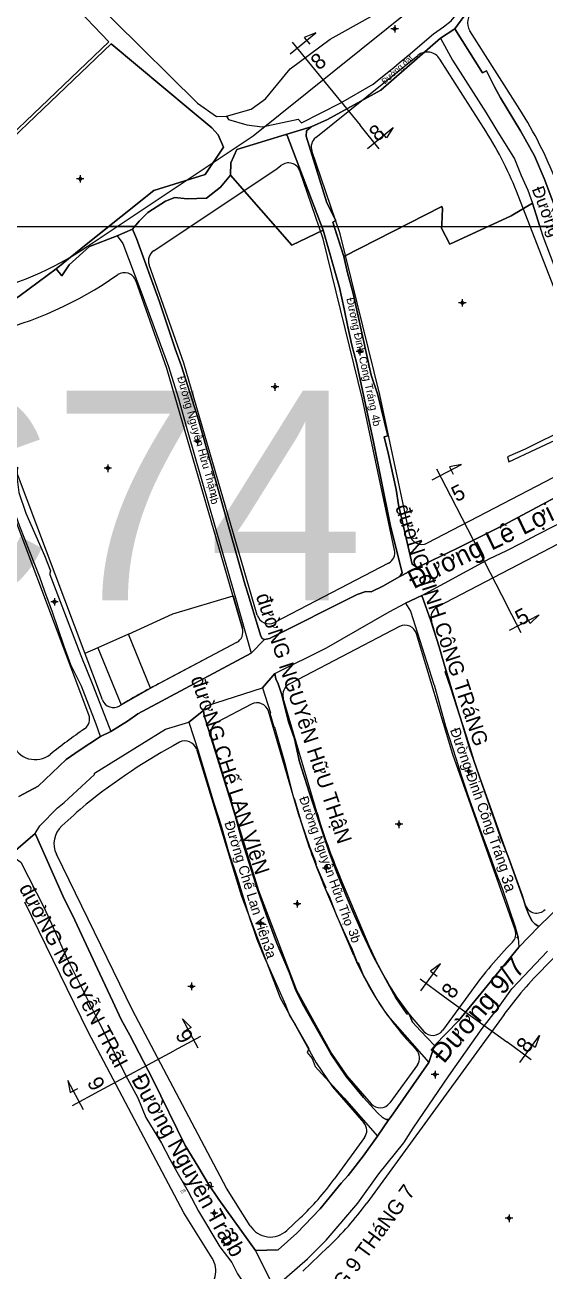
# Model space of a CAD drawing. Extents: x 547408 to 554234, y 1833375 to 1843904.
# Drawn here: x 551775.2 to 551949, y 1839151.2 to 1839567.3 of the extents above; entities that cross this region are included whole.
import ezdxf

# ---------------------------------------------------------------- set-up
doc = ezdxf.new("R2010")
doc.units = 0
for name, color, linetype in [('Level 1', 7, 'Continuous'), ('Level 10', 7, 'Continuous'), ('Level 11', 7, 'Continuous'), ('Level 2', 7, 'Continuous'), ('Level 27', 7, 'Continuous'), ('Level 30', 7, 'Continuous'), ('Level 4', 7, 'Continuous'), ('Level 5', 7, 'Continuous'), ('Level 52', 7, 'Continuous'), ('Level 62', 7, 'Continuous')]:
    doc.layers.add(name, color=color, linetype=linetype)

msp = doc.modelspace()

# ---------------------------------------------------------------- linework, layer by layer
at = {"layer": 'Level 1'}
for p, q in [((551946.87, 1839266.27), (551940.23, 1839259.33)), ((551912.09, 1839226.53), (551910.19, 1839220.83)), ((551896.75, 1839201.82), (551892.97, 1839196.18)), ((551892.97, 1839196.18), (551888.22, 1839189.53)), ((551852.23, 1839158.07), (551858.76, 1839144.88))]:
    msp.add_line(p, q, dxfattribs=at)
for points in [[(551863.78, 1839557.58), (551872.4, 1839564.63)], [(551872.4, 1839564.63), (551868.55, 1839563.05), (551870.34, 1839560.86)], [(551864.53, 1839561.46), (551870.94, 1839553.62)], [(551870.94, 1839553.62), (551887.19, 1839533.75)], [(551893.6, 1839525.91), (551887.19, 1839533.75)], [(551889.64, 1839525.95), (551898.26, 1839533)], [(551898.26, 1839533), (551895.95, 1839529.54), (551894.16, 1839531.73)], [(551911.21, 1839415.37), (551921.11, 1839420.48)], [(551912.75, 1839419.01), (551917.39, 1839410.02)], [(551921.11, 1839420.48), (551917.01, 1839419.73), (551918.31, 1839417.21)], [(551917.39, 1839410.02), (551936.31, 1839373.31)], [(551940.95, 1839364.32), (551936.31, 1839373.31)], [(551937.09, 1839365.17), (551946.99, 1839370.28)], [(551946.99, 1839370.28), (551944.01, 1839367.37), (551942.71, 1839369.89)], [(551996.67, 1839280.95), (551990.8, 1839283.68), (551989.32, 1839284.67), (551977, 1839288.63), (551968.13, 1839284.47), (551954.54, 1839274.66), (551954.82, 1839273.9), (551946.87, 1839266.27)], [(551858.76, 1839144.88), (551859.27, 1839146.2), (551869.58, 1839155.31), (551875.89, 1839161.53), (551886.41, 1839173.89), (551893.4, 1839183.64), (551901.78, 1839193.96), (551904.87, 1839198.9), (551916.83, 1839216.38), (551927.95, 1839232.16), (551933.39, 1839239.22), (551937.92, 1839245.38), (551949.83, 1839258.03)], [(551940.23, 1839259.33), (551920.09, 1839234.75), (551912.09, 1839226.53)], [(551907.46, 1839244.79), (551914, 1839253.8)], [(551914, 1839253.8), (551910.68, 1839251.29), (551912.97, 1839249.63)], [(551907.2, 1839248.73), (551915.39, 1839242.79)], [(551915.39, 1839242.79), (551936.17, 1839227.71)], [(551833.1, 1839225.62), (551827.83, 1839235.43)], [(551827.83, 1839235.43), (551830.78, 1839232.5), (551828.28, 1839231.16)], [(551833.89, 1839229.5), (551824.98, 1839224.7)], [(551944.36, 1839221.76), (551936.17, 1839227.71)], [(551940.53, 1839220.79), (551947.07, 1839229.8)], [(551947.07, 1839229.8), (551945.72, 1839225.87), (551943.42, 1839227.53)], [(551800.07, 1839211.31), (551824.98, 1839224.7)], [(551910.19, 1839220.83), (551897.35, 1839202.45), (551896.75, 1839201.82)], [(551794.82, 1839205.04), (551789.55, 1839214.84)], [(551789.55, 1839214.84), (551790.36, 1839210.76), (551792.86, 1839212.11)], [(551791.16, 1839206.51), (551800.07, 1839211.31)], [(551888.22, 1839189.53), (551883.15, 1839183.13), (551880.82, 1839180.58), (551873.87, 1839171.94), (551866.05, 1839163.81), (551859.82, 1839158.22), (551852.23, 1839158.07)]]:
    msp.add_lwpolyline(points, dxfattribs=at)
at = {"layer": 'Level 10'}
for p, q in [((551914.07, 1839562.84), (551918.79, 1839565.9)), ((551862.33, 1839530.69), (551870.8, 1839533.28)), ((551806.04, 1839496.78), (551811.19, 1839499.06)), ((551900.47, 1839383.09), (551906.23, 1839386.11)), ((551902.31, 1839374.16), (551907.85, 1839376.75)), ((551850.78, 1839357.52), (551855.2, 1839362.02)), ((551854.56, 1839345.89), (551858.74, 1839350.65)), ((551829.97, 1839334.4), (551834.9, 1839338.4)), ((551800.5, 1839329.62), (551803.87, 1839331.33)), ((551769.73, 1839289.58), (551778.58, 1839297.25)), ((551940.23, 1839259.33), (551946.87, 1839266.27)), ((551910.19, 1839220.83), (551912.09, 1839226.53)), ((551892.97, 1839196.18), (551896.75, 1839201.82)), ((551852.23, 1839158.07), (551858.76, 1839144.88))]:
    msp.add_line(p, q, dxfattribs=at)
for points in [[(551831.07, 1839654.38), (551806.6, 1839630.9), (551784.08, 1839605.61), (551776.94, 1839596.39), (551832.86, 1839541.12), (551839.22, 1839536.63), (551842.54, 1839536.8)], [(551776.94, 1839596.39), (551832.86, 1839541.12), (551839.22, 1839536.63), (551842.54, 1839536.8), (551843.27, 1839535.73), (551849.29, 1839533.92), (551854.51, 1839533.27), (551866.55, 1839535.84), (551867.58, 1839534.52), (551880.77, 1839541.19), (551891.53, 1839547.49), (551893.6, 1839549.18), (551898.48, 1839553.01), (551900.22, 1839554.59), (551903.2, 1839556.99), (551911.76, 1839564.29), (551915.01, 1839566.66), (551917.62, 1839568.67)], [(551842.54, 1839536.8), (551843.27, 1839535.73), (551849.29, 1839533.92), (551854.51, 1839533.27), (551866.55, 1839535.84), (551867.58, 1839534.52), (551880.77, 1839541.19), (551891.53, 1839547.49), (551893.6, 1839549.18), (551898.48, 1839553.01), (551900.22, 1839554.59), (551903.2, 1839556.99), (551911.76, 1839564.29), (551915.01, 1839566.66), (551917.62, 1839568.67), (551929.58, 1839583.2), (551939.62, 1839595.23)], [(551918.79, 1839565.9), (551922.76, 1839571.24), (551932.69, 1839583.5), (551942.23, 1839593.46)], [(551803.23, 1839561.63), (551790.91, 1839574.54), (551773.25, 1839592.71), (551761.89, 1839581.77), (551741.16, 1839560.3), (551737.68, 1839555.69), (551722.6, 1839539.33), (551724.31, 1839537.66), (551732.88, 1839523.56), (551734.24, 1839520.37), (551734.61, 1839519.78), (551745.11, 1839506.16), (551803.23, 1839561.63)], [(551842.54, 1839536.8), (551850.8, 1839539.09), (551855.57, 1839542.6), (551863.85, 1839552.56), (551877.17, 1839562.54), (551891.04, 1839570.16), (551901.41, 1839573.75)], [(551922.76, 1839571.24), (551918.79, 1839565.9), (551914.07, 1839562.84), (551894.06, 1839545.48), (551876.32, 1839535.64), (551870.8, 1839533.28), (551862.33, 1839530.69), (551845.99, 1839525.63), (551844.01, 1839521.2), (551843.84, 1839517.05), (551840.56, 1839513.07), (551835.89, 1839509.4), (551829.44, 1839509.21), (551825.28, 1839509.64), (551822.12, 1839508.37), (551816.24, 1839504.6), (551813.39, 1839501.77), (551811.18, 1839499.08), (551811.19, 1839499.06), (551806.04, 1839496.78), (551796.8, 1839493.28), (551789.95, 1839487.18), (551787.54, 1839483.48), (551785.68, 1839485.78), (551796.27, 1839494.4), (551818.28, 1839512), (551835.38, 1839517.34), (551841.6, 1839526.43), (551839.73, 1839530.55), (551837.68, 1839532.9), (551830.4, 1839538.88), (551803.97, 1839560.95), (551745.7, 1839505.34)], [(551918.79, 1839565.9), (551928.04, 1839551.3), (551929.44, 1839551.91), (551932.12, 1839546.54), (551934.11, 1839542.95), (551940.72, 1839531.94), (551945.48, 1839523.57), (551948.69, 1839515.99), (551953.8, 1839502.36), (551955.8, 1839496.75), (551958.18, 1839491.28), (551960.37, 1839484.63), (551962.67, 1839478.67), (551970.23, 1839459.81), (551972.14, 1839456.35), (551974.46, 1839449.15), (551980.76, 1839430.42), (551981.69, 1839428.42), (551982.31, 1839427.47), (551983.15, 1839426.94), (551984.89, 1839426.72)], [(551762.06, 1839470.77), (551757.1, 1839480.54), (551750.14, 1839492.91), (551745.7, 1839505.34), (551803.97, 1839560.95), (551830.4, 1839538.88), (551837.68, 1839532.9), (551839.73, 1839530.55), (551841.6, 1839526.43), (551835.38, 1839517.34), (551818.28, 1839512), (551796.27, 1839494.4), (551785.68, 1839485.78)], [(551870.8, 1839533.28), (551876.32, 1839535.64), (551894.06, 1839545.48), (551914.07, 1839562.84)], [(551914.07, 1839562.84), (551918.03, 1839555.48), (551929.33, 1839537.86), (551932.9, 1839531.98), (551938.76, 1839522.49), (551940.98, 1839516.98), (551943.19, 1839512.03), (551944.82, 1839507.72), (551948.22, 1839496.72), (551951.91, 1839487.09), (551962.31, 1839461.89), (551971.54, 1839438.82)], [(551870.8, 1839533.28), (551869.23, 1839531.87), (551869.15, 1839530.15), (551876.04, 1839507.8), (551879.1, 1839501.91), (551878.13, 1839501.37), (551881.8, 1839489.92), (551883.01, 1839484.53), (551884.84, 1839477.59), (551890.91, 1839450.35), (551893.11, 1839443.72), (551896.41, 1839430.02), (551895.21, 1839429.69), (551896.69, 1839423.83), (551899.23, 1839412.15), (551900, 1839407.05), (551904.62, 1839387.23), (551906.23, 1839386.11)], [(551811.19, 1839499.06), (551811.18, 1839499.08), (551813.39, 1839501.77), (551816.24, 1839504.6), (551822.12, 1839508.37), (551825.28, 1839509.64), (551829.44, 1839509.21), (551835.89, 1839509.4), (551840.56, 1839513.07), (551843.84, 1839517.05), (551844.01, 1839521.2), (551845.99, 1839525.63), (551862.33, 1839530.69)], [(551900.47, 1839383.09), (551901.2, 1839384.34), (551897.28, 1839400.49), (551891.59, 1839428.59), (551886.01, 1839454.54), (551884.44, 1839460.35), (551883.11, 1839466.41), (551881.85, 1839472.46), (551880.31, 1839479.56), (551874.86, 1839498.7), (551862.87, 1839530.28), (551862.33, 1839530.69)], [(551811.19, 1839499.06), (551812.48, 1839495.95), (551820.15, 1839474.85), (551825.39, 1839459.11), (551827.5, 1839453.37), (551833.19, 1839435.42), (551848.93, 1839379.84), (551849.04, 1839379.62), (551853.97, 1839363.18), (551854.51, 1839362.34), (551855.2, 1839362.02)], [(551785.68, 1839485.78), (551787.54, 1839483.48), (551789.95, 1839487.18), (551796.8, 1839493.28), (551806.04, 1839496.78)], [(551806.04, 1839496.78), (551807.94, 1839494.23), (551813.91, 1839478.36), (551823.21, 1839453.24), (551826.45, 1839442.84), (551829.64, 1839431.29), (551845.39, 1839376.79), (551850.78, 1839357.52)], [(551762.06, 1839470.77), (551767.99, 1839472.98), (551773.58, 1839476.89), (551785.68, 1839485.78)], [(551971.54, 1839438.82), (551956.68, 1839432.75), (551942.3, 1839425.57), (551936.44, 1839423.03), (551936.91, 1839421.35), (551945.94, 1839425.63), (551957.39, 1839430.93), (551972.08, 1839436.86)], [(551800.5, 1839329.62), (551799.06, 1839333.81), (551794.07, 1839346.52), (551790.54, 1839353.64), (551788.35, 1839359.74), (551784.42, 1839371.18), (551781.82, 1839378.13), (551780.14, 1839382.82), (551773.52, 1839399.77), (551768.87, 1839412.98), (551766.49, 1839417.96), (551772.72, 1839419.57), (551772.48, 1839416.46), (551773.23, 1839411.1), (551775.51, 1839404.18), (551781.8, 1839390.07), (551783.81, 1839384.93), (551783.55, 1839384.15), (551783.54, 1839383.79), (551793.85, 1839356.76), (551797.9, 1839346.85), (551803.87, 1839331.33)], [(551906.23, 1839386.11), (551919.24, 1839392.34), (551935.13, 1839400.23), (551976.52, 1839422.37)], [(551907.85, 1839376.75), (551930.58, 1839389.06), (551935.95, 1839391.68), (551941.17, 1839394.3), (551946.46, 1839397.15), (551963.7, 1839405.92)], [(551855.2, 1839362.02), (551856.91, 1839362.43), (551886.15, 1839377.06), (551889.15, 1839378.11), (551890.87, 1839378.02), (551894.79, 1839379.83), (551900.47, 1839383.09)], [(551858.74, 1839350.65), (551875.99, 1839359.28), (551896.92, 1839371.25), (551902.31, 1839374.16)], [(551902.31, 1839374.16), (551904.01, 1839371.46), (551911.86, 1839347), (551911.98, 1839346.92), (551915.67, 1839333.08), (551919.14, 1839322.45), (551920.91, 1839316.73), (551923.18, 1839310.11), (551927.14, 1839298.85), (551930.55, 1839289.89), (551932.53, 1839284.2), (551934.71, 1839278.56), (551938.97, 1839266.08), (551939.96, 1839262.42), (551940.23, 1839259.33)], [(551907.85, 1839376.75), (551910.84, 1839368.28), (551913.65, 1839359.6), (551915.92, 1839351.46), (551915.59, 1839351.3), (551917.63, 1839345.44), (551923.38, 1839327.42), (551925.15, 1839321.6), (551934.25, 1839295.69), (551936.73, 1839289.22), (551941.3, 1839276.69), (551942.58, 1839272.68), (551943.67, 1839269.86), (551944.71, 1839268.02), (551945.62, 1839266.96), (551946.87, 1839266.27)], [(551803.87, 1839331.33), (551809.5, 1839334.83), (551812.89, 1839337.26), (551850.78, 1839357.52)], [(551858.74, 1839350.65), (551859.06, 1839348.89), (551859.85, 1839347.25), (551861.04, 1839343.54), (551863.28, 1839334.56), (551865.25, 1839328.92), (551866.91, 1839321.21), (551870.26, 1839310.72), (551876.95, 1839290.68), (551879.48, 1839283.94), (551882.56, 1839276.48), (551885.47, 1839269.63), (551888.02, 1839263.92), (551891.65, 1839256.09), (551899.15, 1839242.43), (551902.82, 1839237.05), (551903.61, 1839236.91), (551904.69, 1839234.24), (551907.34, 1839231.42), (551912.09, 1839226.53)], [(551834.9, 1839338.4), (551835.92, 1839339.94), (551854.56, 1839345.89)], [(551854.56, 1839345.89), (551857.28, 1839337.52), (551857.05, 1839337.51), (551858.34, 1839332.89), (551858.63, 1839332.76), (551861.88, 1839321.07), (551864.79, 1839309.66), (551865.32, 1839308.63), (551867.48, 1839301.02), (551870.4, 1839292.64), (551872.17, 1839288.18), (551872.51, 1839286.94), (551872.38, 1839286.82), (551875.74, 1839279.12), (551875.41, 1839278.99), (551876.87, 1839276.32), (551879.25, 1839269.89), (551883.84, 1839259.89), (551884.3, 1839259.08), (551886.21, 1839254.16), (551886.57, 1839254.15), (551888.27, 1839249.79), (551888.33, 1839249.84), (551892.01, 1839243.32), (551893.72, 1839240.38), (551896.37, 1839236.46), (551910.19, 1839220.83)], [(551834.9, 1839338.4), (551835.07, 1839336.71), (551845.44, 1839303.28), (551847.81, 1839294.73), (551853.04, 1839278.21), (551855.84, 1839270.24), (551859.3, 1839260.91), (551863.55, 1839250.63), (551865.72, 1839244.88), (551867.92, 1839240.37), (551877.39, 1839223.7), (551882.54, 1839216.19), (551888.34, 1839209.13), (551892.97, 1839203.96), (551894.68, 1839202.47), (551895.86, 1839201.75), (551896.75, 1839201.82)], [(551778.58, 1839297.25), (551780.24, 1839299.86), (551786.14, 1839305.89), (551788.37, 1839307.64), (551798.42, 1839317), (551798.41, 1839317.45), (551822.21, 1839332.13), (551829.97, 1839334.4)], [(551829.97, 1839334.4), (551833.04, 1839324.86), (551838.47, 1839307.08), (551840.75, 1839299.83), (551843.25, 1839291.13), (551846.09, 1839282.61), (551850.39, 1839268.77), (551851.61, 1839265.32), (551852.68, 1839261.96), (551855, 1839256.36), (551857.48, 1839250.88), (551862.23, 1839240.08), (551863.64, 1839236.51), (551865.63, 1839233.3), (551870.04, 1839225.44), (551869.53, 1839224.18), (551871.21, 1839222.17), (551872.17, 1839219.53), (551873.15, 1839218.42), (551881.82, 1839208.9), (551892.97, 1839196.18)], [(551773.2, 1839309.65), (551779.6, 1839313.03), (551789.04, 1839321.99), (551793.32, 1839324.98), (551800.5, 1839329.62)], [(551778.58, 1839297.25), (551787.88, 1839276.5), (551791.92, 1839268.38), (551800.26, 1839250.38), (551804.59, 1839241.23), (551807.33, 1839235.21), (551810.31, 1839229.99), (551817.92, 1839215.1), (551828.69, 1839193.15), (551832.99, 1839186.17), (551836.5, 1839180.24), (551840.03, 1839175.12), (551852.23, 1839158.07)], [(551769.73, 1839289.58), (551771.92, 1839289.02), (551773.86, 1839287.68), (551781.67, 1839272.48), (551784.59, 1839265.91), (551789.48, 1839255.26), (551800.08, 1839233.84), (551809.48, 1839215.4), (551812.94, 1839209.05), (551815.56, 1839202.46), (551820.8, 1839193.88), (551823.64, 1839188.59), (551825.96, 1839184.36), (551829.78, 1839177.69), (551833.15, 1839171.2), (551840.3, 1839159.31), (551844.28, 1839154.04), (551846.24, 1839150.26)], [(551946.87, 1839266.27), (551954.82, 1839273.9), (551954.54, 1839274.66), (551968.13, 1839284.47), (551977, 1839288.63), (551989.32, 1839284.67), (551990.8, 1839283.68), (551996.67, 1839280.95)], [(551858.76, 1839144.88), (551859.27, 1839146.2), (551869.58, 1839155.31), (551875.89, 1839161.53), (551886.41, 1839173.89), (551893.4, 1839183.64), (551901.78, 1839193.96), (551904.87, 1839198.9), (551916.83, 1839216.38), (551927.95, 1839232.16), (551933.39, 1839239.22), (551937.92, 1839245.38), (551949.83, 1839258.03)], [(551912.09, 1839226.53), (551920.09, 1839234.75), (551940.23, 1839259.33)], [(551896.75, 1839201.82), (551897.35, 1839202.45), (551910.19, 1839220.83)], [(551852.23, 1839158.07), (551859.82, 1839158.22), (551866.05, 1839163.81), (551873.87, 1839171.94), (551880.82, 1839180.58), (551883.15, 1839183.13), (551888.22, 1839189.53), (551892.97, 1839196.18)]]:
    msp.add_lwpolyline(points, dxfattribs=at)
msp.add_lwpolyline([(551745.11, 1839506.16), (551803.23, 1839561.63), (551790.91, 1839574.54), (551773.25, 1839592.71), (551761.89, 1839581.77), (551741.16, 1839560.3), (551737.68, 1839555.69), (551722.6, 1839539.33), (551724.31, 1839537.66), (551732.88, 1839523.56), (551734.24, 1839520.37), (551734.61, 1839519.78)], close=True, dxfattribs=at)
at = {"layer": 'Level 11'}
for p, q in [((551898.11, 1839565.97), (551897.49, 1839565.97)), ((551898.74, 1839566.59), (551898.11, 1839565.97)), ((551898.11, 1839565.97), (551898.74, 1839565.35)), ((551898.74, 1839567.22), (551898.74, 1839566.59)), ((551899.37, 1839565.97), (551898.74, 1839566.59)), ((551898.74, 1839565.35), (551899.37, 1839565.97)), ((551898.74, 1839565.35), (551898.74, 1839564.72)), ((551899.99, 1839565.97), (551899.37, 1839565.97)), ((551793.06, 1839515.86), (551792.43, 1839515.86)), ((551793.68, 1839516.49), (551793.06, 1839515.86)), ((551793.06, 1839515.86), (551793.68, 1839515.23)), ((551793.68, 1839517.11), (551793.68, 1839516.49)), ((551794.31, 1839515.86), (551793.68, 1839516.49)), ((551793.68, 1839515.23), (551794.31, 1839515.86)), ((551793.68, 1839515.23), (551793.68, 1839514.61)), ((551794.93, 1839515.86), (551794.31, 1839515.86)), ((551920.7, 1839474.48), (551920.08, 1839474.48)), ((551921.33, 1839475.11), (551920.7, 1839474.48)), ((551920.7, 1839474.48), (551921.33, 1839473.85)), ((551921.33, 1839475.73), (551921.33, 1839475.11)), ((551921.95, 1839474.48), (551921.33, 1839475.11)), ((551921.33, 1839473.85), (551921.95, 1839474.48)), ((551921.33, 1839473.85), (551921.33, 1839473.23)), ((551922.58, 1839474.48), (551921.95, 1839474.48)), ((551886.47, 1839458.18), (551885.84, 1839458.18)), ((551887.09, 1839458.81), (551886.47, 1839458.18)), ((551886.47, 1839458.18), (551887.09, 1839457.55)), ((551887.09, 1839459.43), (551887.09, 1839458.81)), ((551887.71, 1839458.18), (551887.09, 1839458.81)), ((551887.09, 1839457.55), (551887.71, 1839458.18)), ((551887.09, 1839457.55), (551887.09, 1839456.93)), ((551888.34, 1839458.18), (551887.71, 1839458.18)), ((551858.13, 1839446.36), (551857.5, 1839446.36)), ((551858.75, 1839446.99), (551858.13, 1839446.36)), ((551858.13, 1839446.36), (551858.75, 1839445.73)), ((551858.75, 1839447.61), (551858.75, 1839446.99)), ((551859.37, 1839446.36), (551858.75, 1839446.99)), ((551858.75, 1839445.73), (551859.37, 1839446.36)), ((551858.75, 1839445.73), (551858.75, 1839445.11)), ((551860, 1839446.36), (551859.37, 1839446.36)), ((551832.23, 1839428.29), (551831.61, 1839428.29)), ((551832.86, 1839428.91), (551832.23, 1839428.29)), ((551832.23, 1839428.29), (551832.86, 1839427.67)), ((551832.86, 1839429.54), (551832.86, 1839428.91)), ((551833.49, 1839428.29), (551832.86, 1839428.91)), ((551832.86, 1839427.67), (551833.49, 1839428.29)), ((551832.86, 1839427.67), (551832.86, 1839427.04)), ((551834.11, 1839428.29), (551833.49, 1839428.29)), ((551802.29, 1839419.22), (551801.66, 1839419.22)), ((551802.91, 1839419.85), (551802.29, 1839419.22)), ((551802.29, 1839419.22), (551802.91, 1839418.59)), ((551802.91, 1839420.47), (551802.91, 1839419.85)), ((551803.53, 1839419.22), (551802.91, 1839419.85)), ((551802.91, 1839418.59), (551803.53, 1839419.22)), ((551802.91, 1839418.59), (551802.91, 1839417.97)), ((551804.16, 1839419.22), (551803.53, 1839419.22)), ((551784.47, 1839374.6), (551783.84, 1839374.6)), ((551785.09, 1839375.23), (551784.47, 1839374.6)), ((551784.47, 1839374.6), (551785.09, 1839373.97)), ((551785.09, 1839375.85), (551785.09, 1839375.23)), ((551785.71, 1839374.6), (551785.09, 1839375.23)), ((551785.09, 1839373.97), (551785.71, 1839374.6)), ((551785.09, 1839373.97), (551785.09, 1839373.35)), ((551786.34, 1839374.6), (551785.71, 1839374.6)), ((551923.45, 1839319.29), (551923.45, 1839318.67)), ((551922.82, 1839318.04), (551922.2, 1839318.04)), ((551923.45, 1839318.67), (551922.82, 1839318.04)), ((551922.82, 1839318.04), (551923.45, 1839317.41)), ((551924.07, 1839318.04), (551923.45, 1839318.67)), ((551923.45, 1839317.41), (551924.07, 1839318.04)), ((551923.45, 1839317.41), (551923.45, 1839316.79)), ((551924.7, 1839318.04), (551924.07, 1839318.04)), ((551899.55, 1839300.34), (551898.92, 1839300.34)), ((551900.17, 1839300.97), (551899.55, 1839300.34)), ((551899.55, 1839300.34), (551900.17, 1839299.71)), ((551900.17, 1839301.59), (551900.17, 1839300.97)), ((551900.8, 1839300.34), (551900.17, 1839300.97)), ((551900.17, 1839299.71), (551900.8, 1839300.34)), ((551900.17, 1839299.71), (551900.17, 1839299.09)), ((551901.42, 1839300.34), (551900.8, 1839300.34)), ((551875.2, 1839285.74), (551874.58, 1839285.74)), ((551875.83, 1839286.37), (551875.2, 1839285.74)), ((551875.2, 1839285.74), (551875.83, 1839285.11)), ((551875.83, 1839286.99), (551875.83, 1839286.37)), ((551876.45, 1839285.74), (551875.83, 1839286.37)), ((551875.83, 1839285.11), (551876.45, 1839285.74)), ((551877.08, 1839285.74), (551876.45, 1839285.74)), ((551875.83, 1839285.11), (551875.83, 1839284.49)), ((551865.56, 1839273.82), (551864.94, 1839273.82)), ((551866.19, 1839274.45), (551865.56, 1839273.82)), ((551865.56, 1839273.82), (551866.19, 1839273.19)), ((551866.19, 1839275.07), (551866.19, 1839274.45)), ((551866.81, 1839273.82), (551866.19, 1839274.45)), ((551866.19, 1839273.19), (551866.81, 1839273.82)), ((551866.19, 1839273.19), (551866.19, 1839272.57)), ((551867.44, 1839273.82), (551866.81, 1839273.82)), ((551853.3, 1839267.29), (551852.67, 1839267.29)), ((551853.92, 1839267.91), (551853.3, 1839267.29)), ((551853.3, 1839267.29), (551853.92, 1839266.67)), ((551853.92, 1839268.54), (551853.92, 1839267.91)), ((551854.55, 1839267.29), (551853.92, 1839267.91)), ((551853.92, 1839266.67), (551854.55, 1839267.29)), ((551853.92, 1839266.67), (551853.92, 1839266.04)), ((551855.17, 1839267.29), (551854.55, 1839267.29)), ((551830.25, 1839246.24), (551829.62, 1839246.24)), ((551830.87, 1839246.87), (551830.25, 1839246.24)), ((551830.25, 1839246.24), (551830.87, 1839245.61)), ((551830.87, 1839247.49), (551830.87, 1839246.87)), ((551831.49, 1839246.24), (551830.87, 1839246.87)), ((551830.87, 1839245.61), (551831.49, 1839246.24)), ((551830.87, 1839245.61), (551830.87, 1839244.99)), ((551832.12, 1839246.24), (551831.49, 1839246.24)), ((551911.59, 1839216.76), (551910.97, 1839216.76)), ((551912.22, 1839217.39), (551911.59, 1839216.76)), ((551911.59, 1839216.76), (551912.22, 1839216.13)), ((551912.22, 1839218.01), (551912.22, 1839217.39)), ((551912.85, 1839216.76), (551912.22, 1839217.39)), ((551912.22, 1839216.13), (551912.85, 1839216.76)), ((551912.22, 1839216.13), (551912.22, 1839215.51)), ((551913.47, 1839216.76), (551912.85, 1839216.76)), ((551837.81, 1839170.52), (551837.19, 1839170.52)), ((551838.44, 1839171.15), (551837.81, 1839170.52)), ((551837.81, 1839170.52), (551838.44, 1839169.89)), ((551838.44, 1839171.77), (551838.44, 1839171.15)), ((551839.06, 1839170.52), (551838.44, 1839171.15)), ((551838.44, 1839169.89), (551839.06, 1839170.52)), ((551838.44, 1839169.89), (551838.44, 1839169.27)), ((551839.69, 1839170.52), (551839.06, 1839170.52)), ((551936.95, 1839169.43), (551936.32, 1839168.8)), ((551936.95, 1839170.05), (551936.95, 1839169.43)), ((551937.57, 1839168.8), (551936.95, 1839169.43)), ((551936.32, 1839168.8), (551935.7, 1839168.8)), ((551936.32, 1839168.8), (551936.95, 1839168.17)), ((551936.95, 1839168.17), (551937.57, 1839168.8)), ((551936.95, 1839168.17), (551936.95, 1839167.55)), ((551938.2, 1839168.8), (551937.57, 1839168.8))]:
    msp.add_line(p, q, dxfattribs=at)
for centre in [(551898.74, 1839565.97), (551793.68, 1839515.86), (551921.33, 1839474.48), (551887.09, 1839458.18), (551858.75, 1839446.36), (551832.86, 1839428.29), (551802.91, 1839419.22), (551785.09, 1839374.6), (551923.45, 1839318.04), (551900.17, 1839300.34), (551875.83, 1839285.74), (551866.19, 1839273.82), (551853.92, 1839267.29), (551830.87, 1839246.24), (551912.22, 1839216.76), (551838.44, 1839170.52), (551936.95, 1839168.8)]:
    msp.add_circle(centre, 0.15, dxfattribs=at)
at = {"layer": 'Level 2'}
for p, q in [((551874.86, 1839498.7), (551880.31, 1839479.56)), ((551881.8, 1839489.92), (551878.13, 1839501.37)), ((551883.01, 1839484.53), (551881.8, 1839489.92)), ((551884.84, 1839477.59), (551883.01, 1839484.53)), ((551890.91, 1839450.35), (551884.84, 1839477.59)), ((551886.01, 1839454.54), (551891.59, 1839428.59)), ((551826.45, 1839442.84), (551829.64, 1839431.29)), ((551848.93, 1839379.84), (551833.19, 1839435.42)), ((551829.64, 1839431.29), (551845.39, 1839376.79)), ((551891.59, 1839428.59), (551897.28, 1839400.49)), ((551896.69, 1839423.83), (551895.21, 1839429.69)), ((551904.62, 1839387.23), (551900, 1839407.05)), ((551897.28, 1839400.49), (551901.2, 1839384.34)), ((551900.47, 1839383.09), (551906.23, 1839386.11)), ((551906.23, 1839386.11), (551900.47, 1839383.09)), ((551906.23, 1839386.11), (551904.62, 1839387.23)), ((551900.47, 1839383.09), (551894.79, 1839379.83)), ((551901.2, 1839384.34), (551900.47, 1839383.09)), ((551849.04, 1839379.62), (551848.93, 1839379.84)), ((551886.15, 1839377.06), (551856.91, 1839362.43)), ((551889.15, 1839378.11), (551886.15, 1839377.06)), ((551845.39, 1839376.79), (551850.78, 1839357.52)), ((551907.85, 1839376.75), (551902.31, 1839374.16)), ((551902.31, 1839374.16), (551904.01, 1839371.46)), ((551910.84, 1839368.28), (551907.85, 1839376.75)), ((551913.65, 1839359.6), (551910.84, 1839368.28)), ((551850.78, 1839357.52), (551855.2, 1839362.02)), ((551855.2, 1839362.02), (551850.78, 1839357.52)), ((551856.91, 1839362.43), (551855.2, 1839362.02)), ((551859.85, 1839347.25), (551859.06, 1839348.89)), ((551861.04, 1839343.54), (551859.85, 1839347.25)), ((551911.98, 1839346.92), (551915.67, 1839333.08)), ((551834.9, 1839338.4), (551829.97, 1839334.4)), ((551803.87, 1839331.33), (551800.5, 1839329.62)), ((551861.88, 1839321.07), (551864.79, 1839309.66)), ((551934.25, 1839295.69), (551925.15, 1839321.6)), ((551788.37, 1839307.64), (551798.42, 1839317)), ((551779.6, 1839313.03), (551773.2, 1839309.65)), ((551786.14, 1839305.89), (551788.37, 1839307.64)), ((551780.24, 1839299.86), (551786.14, 1839305.89)), ((551778.58, 1839297.25), (551769.73, 1839289.58)), ((551843.25, 1839291.13), (551846.09, 1839282.61)), ((551930.55, 1839289.89), (551932.53, 1839284.2)), ((551773.86, 1839287.68), (551781.67, 1839272.48)), ((551875.74, 1839279.12), (551875.41, 1839278.99)), ((551875.41, 1839278.99), (551876.87, 1839276.32)), ((551885.47, 1839269.63), (551882.56, 1839276.48)), ((551942.58, 1839272.68), (551941.3, 1839276.69)), ((551781.67, 1839272.48), (551784.59, 1839265.91)), ((551888.02, 1839263.92), (551885.47, 1839269.63)), ((551784.59, 1839265.91), (551789.48, 1839255.26)), ((551938.97, 1839266.08), (551939.96, 1839262.42)), ((551940.23, 1839259.33), (551946.87, 1839266.27)), ((551945.62, 1839266.96), (551944.71, 1839268.02)), ((551946.87, 1839266.27), (551945.62, 1839266.96)), ((551939.96, 1839262.42), (551940.23, 1839259.33)), ((551789.48, 1839255.26), (551800.08, 1839233.84)), ((551867.92, 1839240.37), (551865.72, 1839244.88)), ((551862.23, 1839240.08), (551863.64, 1839236.51)), ((551912.09, 1839226.53), (551907.34, 1839231.42)), ((551872.17, 1839219.53), (551873.15, 1839218.42)), ((551828.69, 1839193.15), (551817.92, 1839215.1)), ((551892.97, 1839203.96), (551888.34, 1839209.13)), ((551815.56, 1839202.46), (551820.8, 1839193.88)), ((551894.68, 1839202.47), (551892.97, 1839203.96)), ((551832.99, 1839186.17), (551828.69, 1839193.15)), ((551836.5, 1839180.24), (551832.99, 1839186.17)), ((551833.15, 1839171.2), (551840.3, 1839159.31))]:
    msp.add_line(p, q, dxfattribs=at)
for points in [[(551869.23, 1839531.87), (551870.8, 1839533.28), (551862.33, 1839530.69)], [(551878.13, 1839501.37), (551879.1, 1839501.91), (551876.04, 1839507.8), (551869.15, 1839530.15), (551869.23, 1839531.87)], [(551862.33, 1839530.69), (551862.87, 1839530.28), (551874.86, 1839498.7)], [(551812.48, 1839495.95), (551811.19, 1839499.06), (551806.04, 1839496.78)], [(551806.04, 1839496.78), (551807.94, 1839494.23), (551813.91, 1839478.36), (551823.21, 1839453.24), (551826.45, 1839442.84)], [(551825.39, 1839459.11), (551820.15, 1839474.85), (551812.48, 1839495.95)], [(551880.31, 1839479.56), (551881.85, 1839472.46), (551883.11, 1839466.41), (551884.44, 1839460.35), (551886.01, 1839454.54)], [(551833.19, 1839435.42), (551827.5, 1839453.37), (551825.39, 1839459.11)], [(551895.21, 1839429.69), (551896.41, 1839430.02), (551893.11, 1839443.72), (551890.91, 1839450.35)], [(551900, 1839407.05), (551899.23, 1839412.15), (551896.69, 1839423.83)], [(551976.52, 1839422.37), (551935.13, 1839400.23), (551919.24, 1839392.34), (551906.23, 1839386.11)], [(551935.95, 1839391.68), (551941.17, 1839394.3), (551946.46, 1839397.15), (551963.7, 1839405.92), (551970.63, 1839410.53), (551978.3, 1839414.56)], [(551907.85, 1839376.75), (551930.58, 1839389.06), (551935.95, 1839391.68)], [(551855.2, 1839362.02), (551854.51, 1839362.34), (551853.97, 1839363.18), (551849.04, 1839379.62)], [(551894.79, 1839379.83), (551890.87, 1839378.02), (551889.15, 1839378.11)], [(551854.56, 1839345.89), (551858.74, 1839350.65), (551875.99, 1839359.28), (551896.92, 1839371.25), (551902.31, 1839374.16), (551907.85, 1839376.75)], [(551904.01, 1839371.46), (551911.86, 1839347), (551911.98, 1839346.92)], [(551850.78, 1839357.52), (551812.89, 1839337.26), (551809.5, 1839334.83), (551803.87, 1839331.33)], [(551925.15, 1839321.6), (551923.38, 1839327.42), (551917.63, 1839345.44), (551915.59, 1839351.3), (551915.92, 1839351.46), (551913.65, 1839359.6)], [(551859.06, 1839348.89), (551858.74, 1839350.65), (551854.56, 1839345.89), (551857.28, 1839337.52), (551857.05, 1839337.51), (551858.34, 1839332.89), (551858.63, 1839332.76), (551861.88, 1839321.07)], [(551834.9, 1839338.4), (551835.92, 1839339.94), (551854.56, 1839345.89)], [(551866.91, 1839321.21), (551865.25, 1839328.92), (551863.28, 1839334.56), (551861.04, 1839343.54)], [(551798.42, 1839317), (551798.41, 1839317.45), (551822.21, 1839332.13), (551829.97, 1839334.4), (551834.9, 1839338.4)], [(551853.04, 1839278.21), (551847.81, 1839294.73), (551845.44, 1839303.28), (551835.07, 1839336.71), (551834.9, 1839338.4)], [(551829.97, 1839334.4), (551833.04, 1839324.86), (551838.47, 1839307.08), (551840.75, 1839299.83), (551843.25, 1839291.13)], [(551915.67, 1839333.08), (551919.14, 1839322.45), (551920.91, 1839316.73)], [(551800.5, 1839329.62), (551793.32, 1839324.98), (551789.04, 1839321.99), (551779.6, 1839313.03)], [(551876.95, 1839290.68), (551870.26, 1839310.72), (551866.91, 1839321.21)], [(551920.91, 1839316.73), (551923.18, 1839310.11), (551927.14, 1839298.85), (551930.55, 1839289.89)], [(551864.79, 1839309.66), (551865.32, 1839308.63), (551867.48, 1839301.02)], [(551743.81, 1839266.81), (551765.44, 1839288.06), (551767.6, 1839289.16), (551769.73, 1839289.58), (551778.58, 1839297.25), (551780.24, 1839299.86)], [(551867.48, 1839301.02), (551870.4, 1839292.64), (551872.17, 1839288.18), (551872.51, 1839286.94)], [(551791.92, 1839268.38), (551787.88, 1839276.5), (551778.58, 1839297.25)], [(551941.3, 1839276.69), (551936.73, 1839289.22), (551934.25, 1839295.69)], [(551882.56, 1839276.48), (551879.48, 1839283.94), (551876.95, 1839290.68)], [(551872.51, 1839286.94), (551872.38, 1839286.82), (551875.74, 1839279.12)], [(551846.09, 1839282.61), (551850.39, 1839268.77), (551851.61, 1839265.32), (551852.68, 1839261.96), (551855, 1839256.36), (551857.48, 1839250.88), (551862.23, 1839240.08)], [(551932.53, 1839284.2), (551934.71, 1839278.56), (551938.97, 1839266.08)], [(551865.72, 1839244.88), (551863.55, 1839250.63), (551859.3, 1839260.91), (551855.84, 1839270.24), (551853.04, 1839278.21)], [(551876.87, 1839276.32), (551879.25, 1839269.89), (551883.84, 1839259.89), (551884.3, 1839259.08), (551886.21, 1839254.16), (551886.57, 1839254.15)], [(551944.71, 1839268.02), (551943.67, 1839269.86), (551942.58, 1839272.68)], [(551817.92, 1839215.1), (551810.31, 1839229.99), (551807.33, 1839235.21), (551804.59, 1839241.23), (551800.26, 1839250.38), (551791.92, 1839268.38)], [(551899.15, 1839242.43), (551891.65, 1839256.09), (551888.02, 1839263.92)], [(551886.57, 1839254.15), (551888.27, 1839249.79), (551888.33, 1839249.84)], [(551888.33, 1839249.84), (551892.01, 1839243.32), (551893.72, 1839240.38)], [(551888.34, 1839209.13), (551882.54, 1839216.19), (551877.39, 1839223.7), (551867.92, 1839240.37)], [(551893.72, 1839240.38), (551896.37, 1839236.46), (551910.19, 1839220.83), (551912.09, 1839226.53)], [(551903.61, 1839236.91), (551902.82, 1839237.05), (551899.15, 1839242.43)], [(551863.64, 1839236.51), (551865.63, 1839233.3), (551870.04, 1839225.44)], [(551907.34, 1839231.42), (551904.69, 1839234.24), (551903.61, 1839236.91)], [(551800.08, 1839233.84), (551809.48, 1839215.4), (551812.94, 1839209.05), (551815.56, 1839202.46)], [(551870.04, 1839225.44), (551869.53, 1839224.18), (551871.21, 1839222.17), (551872.17, 1839219.53)], [(551873.15, 1839218.42), (551881.82, 1839208.9), (551892.97, 1839196.18), (551896.75, 1839201.82)], [(551896.75, 1839201.82), (551895.86, 1839201.75), (551894.68, 1839202.47)], [(551820.8, 1839193.88), (551823.64, 1839188.59), (551825.96, 1839184.36)], [(551825.96, 1839184.36), (551829.78, 1839177.69), (551833.15, 1839171.2)], [(551860.09, 1839142.29), (551858.76, 1839144.88), (551852.23, 1839158.07), (551840.03, 1839175.12), (551836.5, 1839180.24)], [(551840.3, 1839159.31), (551844.28, 1839154.04), (551846.24, 1839150.26), (551853.45, 1839139.49), (551864.55, 1839123.56), (551877.21, 1839105.07), (551882.26, 1839097.03), (551888.35, 1839088.42), (551891.31, 1839082.72), (551893.73, 1839083.35), (551918.36, 1839043.79)]]:
    msp.add_lwpolyline(points, dxfattribs=at)
at = {"layer": 'Level 27'}
for p, q in [((551918.79, 1839565.9), (551914.07, 1839562.84)), ((551928.04, 1839551.3), (551918.79, 1839565.9)), ((551929.33, 1839537.86), (551932.9, 1839531.98)), ((551944.82, 1839507.72), (551948.22, 1839496.72))]:
    msp.add_line(p, q, dxfattribs=at)
for points in [[(551914.07, 1839562.84), (551918.03, 1839555.48), (551929.33, 1839537.86)], [(551934.11, 1839542.95), (551932.12, 1839546.54), (551929.44, 1839551.91), (551928.04, 1839551.3)], [(551948.69, 1839515.99), (551945.48, 1839523.57), (551940.72, 1839531.94), (551934.11, 1839542.95)], [(551932.9, 1839531.98), (551938.76, 1839522.49), (551940.98, 1839516.98), (551943.19, 1839512.03), (551944.82, 1839507.72)], [(551962.67, 1839478.67), (551960.37, 1839484.63), (551958.18, 1839491.28), (551955.8, 1839496.75), (551953.8, 1839502.36), (551948.69, 1839515.99)], [(551948.22, 1839496.72), (551951.91, 1839487.09), (551962.31, 1839461.89)]]:
    msp.add_lwpolyline(points, dxfattribs=at)
at = {"layer": 'Level 30'}
for points in [[(551851.48, 1839530.17), (551932.65, 1839595.43)], [(551940.58, 1839538.98), (551923.84, 1839565.32)], [(551872.35, 1839529.63), (551906.5, 1839557.08)], [(551929.18, 1839531.74), (551913.85, 1839555.87)], [(551795.98, 1839493.25), (551851.48, 1839530.17)], [(551880.57, 1839497.47), (551871.07, 1839525.21)], [(551818.28, 1839491.87), (551859.46, 1839519.27)], [(551859.46, 1839519.27), (551860.74, 1839520.3)], [(551874.81, 1839495.78), (551867.03, 1839518.48)], [(551970.82, 1839431.09), (551940.02, 1839510.32)], [(551887.95, 1839442.34), (551874.81, 1839495.78)], [(551893.8, 1839443.69), (551880.57, 1839497.47)], [(551828.34, 1839454.37), (551816.72, 1839487.2)], [(551803.46, 1839482.01), (551806.26, 1839483.87)], [(551822.63, 1839452.53), (551812.25, 1839481.87)], [(551796.57, 1839336.93), (551750.53, 1839458.9)], [(551801.09, 1839341.94), (551757.16, 1839458.33)], [(551847.9, 1839365.71), (551822.63, 1839452.53)], [(551852.85, 1839370.16), (551828.34, 1839454.37)], [(551903.79, 1839396.94), (551893.8, 1839443.69)], [(551898.73, 1839391.92), (551887.95, 1839442.34)], [(551968.47, 1839424.84), (551909.55, 1839394.23)], [(551958.6, 1839396.61), (551913.01, 1839372.92)], [(551896.67, 1839387.53), (551858.54, 1839367.73)], [(551817.15, 1839345.81), (551809.8, 1839363.79), (551824.65, 1839370.64), (551844.73, 1839376.59), (551847.9, 1839365.71)], [(551900.37, 1839366.36), (551866.28, 1839348.64)], [(551923.88, 1839325.48), (551911.02, 1839368.22)], [(551807.34, 1839340.19), (551817.15, 1839345.81), (551809.8, 1839363.79), (551799.62, 1839359.3), (551807.34, 1839340.19)], [(551845.93, 1839361.06), (551817.15, 1839345.81)], [(551845.93, 1839361.06), (551821.71, 1839348.22)], [(551918.18, 1839323.62), (551906.04, 1839363.96)], [(551799.62, 1839359.3), (551795.26, 1839357.38)], [(551866.28, 1839348.64), (551863.49, 1839347.17)], [(551850.87, 1839340.47), (551839.43, 1839334.41)], [(551872.72, 1839304.41), (551861.53, 1839342.51)], [(551866.97, 1839302.72), (551856.58, 1839338.07)], [(551837.48, 1839329.7), (551853.27, 1839278.29)], [(551832.52, 1839325.38), (551847.59, 1839276.34)], [(551938.96, 1839265.1), (551918.18, 1839323.62)], [(551942.39, 1839273.37), (551923.88, 1839325.48)], [(551811.13, 1839238.29), (551785.73, 1839290.37)], [(551890.6, 1839258.94), (551880.4, 1839282.96)], [(551853.27, 1839278.29), (551865.94, 1839244.98)], [(551885.08, 1839256.59), (551874.88, 1839280.62)], [(551796.42, 1839230.81), (551775.21, 1839274.31)], [(551847.59, 1839276.34), (551860.48, 1839242.45)], [(551969.45, 1839273.21), (551948.91, 1839252.74)], [(551939.81, 1839262.73), (551939.38, 1839262.3)], [(551865.94, 1839244.98), (551877.6, 1839223.83)], [(551924.35, 1839244.75), (551914.7, 1839231.5)], [(551860.48, 1839242.45), (551872.48, 1839220.67)], [(551842.57, 1839178.84), (551811.13, 1839238.29)], [(551935.26, 1839236.8), (551889.44, 1839173.89)], [(551828.27, 1839170.59), (551796.42, 1839230.81)], [(551877.6, 1839223.83), (551882.72, 1839216.35)], [(551872.48, 1839220.67), (551877.97, 1839212.67)], [(551906.32, 1839219.99), (551897.1, 1839207.34)], [(551882.72, 1839216.35), (551890.86, 1839207.06)], [(551877.97, 1839212.67), (551888.43, 1839200.72)], [(551888.65, 1839195.73), (551878.53, 1839181.84)], [(551850.45, 1839166.29), (551842.57, 1839178.84)], [(551837.77, 1839155.45), (551828.27, 1839170.59)], [(551867.16, 1839168.92), (551862.72, 1839164.73)], [(551876.43, 1839159.11), (551868.02, 1839151.17)]]:
    msp.add_lwpolyline(points, dxfattribs=at)
for centre, radius, start, end in [((551928.06, 1839568), 5, 128.7947, 212.4235), ((551909.63, 1839553.19), 5, 32.4235, 128.7947), ((551825.14, 1839465.65), 136.75, 21.2464, 32.4235), ((551825.14, 1839465.65), 123.25, 21.2464, 32.4235), ((551874.85, 1839526.51), 4, 128.7947, 198.9058), ((551863.25, 1839517.18), 4, 18.9058, 128.7947), ((551733.25, 1839587.53), 113.25, 262.2158, 303.6395), ((551820.49, 1839488.54), 4, 123.6395, 199.4802), ((551733.25, 1839587.53), 126.75, 282.2102, 303.6395), ((551808.47, 1839480.54), 4, 19.4802, 123.6395), ((551907.71, 1839397.78), 4, 192.0734, 297.4527), ((551894.82, 1839391.08), 4, 297.4527, 12.0734), ((551914.85, 1839369.37), 4, 117.4527, 196.7406), ((551856.69, 1839371.28), 4, 196.231, 297.4527), ((551844.06, 1839364.59), 4, 297.9386, 16.231), ((551844.06, 1839364.59), 4, 297.9386, 16.231), ((551902.21, 1839362.81), 4, 16.7406, 117.4527), ((551926.02, 1839144.47), 228.89, 117.1104, 121.3562), ((551865.37, 1839343.63), 4, 117.9386, 196.3762), ((551804.83, 1839343.35), 4, 200.6804, 301.3562), ((551852.74, 1839336.94), 4, 16.3762, 117.9386), ((551792.83, 1839335.52), 4, 304.8838, 20.6804), ((551926.02, 1839144.47), 228.89, 124.8838, 128.4711), ((551841.3, 1839330.87), 4, 117.9386, 197.0759), ((551778.64, 1839329.94), 8, 199.3486, 308.4711), ((551926.02, 1839144.47), 208.39, 118.4335, 128.7179), ((551828.7, 1839324.21), 4, 17.0759, 118.4335), ((552138.78, 1838915.16), 520.88, 131.2013, 132.4032), ((552061.73, 1839359.96), 203, 196.3762, 203.0072), ((552061.73, 1839359.96), 197, 196.3762, 203.0072), ((551792.92, 1839293.88), 8, 132.4032, 205.9955), ((551946.16, 1839274.71), 4, 199.5579, 314.9045), ((551935.2, 1839263.76), 4, 315.6384, 19.5579), ((552042.97, 1839158.36), 146.75, 135.6384, 143.9339), ((551979.88, 1839296.85), 103, 203.0072, 224.1304), ((551979.88, 1839296.85), 97, 203.0072, 222.6365), ((552042.97, 1839158.36), 133.25, 134.9045, 143.9339), ((551911.47, 1839233.86), 4, 222.6365, 323.9339), ((551903.08, 1839222.35), 4, 323.9339, 44.1304), ((551893.87, 1839209.69), 4, 221.1905, 323.9339), ((551885.42, 1839198.09), 4, 323.9339, 41.1905), ((551803.15, 1839236.73), 93.25, 313.3479, 323.9339), ((551803.15, 1839236.73), 106.75, 313.3479, 323.9339), ((551857.23, 1839170.55), 8, 212.1319, 313.3479), ((551831, 1839151.2), 8, 301.1674, 32.1319)]:
    msp.add_arc(centre, radius, start, end, dxfattribs=at)
at = {"layer": 'Level 52'}
for p, q in [((551843.84, 1839517.05), (551864.33, 1839493.72)), ((551864.33, 1839493.72), (551843.84, 1839517.05)), ((551914.45, 1839506.63), (551881.8, 1839489.92)), ((551914.72, 1839505.98), (551914.44, 1839500.67)), ((551914.44, 1839500.67), (551914.72, 1839505.98)), ((551914.53, 1839506.67), (551914.45, 1839506.63)), ((551914.45, 1839506.63), (551914.53, 1839506.65)), ((551914.72, 1839505.98), (551914.53, 1839506.67)), ((551914.53, 1839506.65), (551914.72, 1839505.98)), ((551944.82, 1839507.72), (551947.21, 1839500)), ((551947.21, 1839500), (551944.82, 1839507.72)), ((551796.27, 1839494.4), (551803.27, 1839500)), ((551803.27, 1839500), (551811.94, 1839500)), ((551811.94, 1839500), (551803.27, 1839500)), ((551864.33, 1839493.72), (551874.86, 1839498.7)), ((551874.86, 1839498.7), (551864.33, 1839493.72)), ((551874.86, 1839498.7), (551874.37, 1839500)), ((551874.37, 1839500), (551878.57, 1839500)), ((551878.57, 1839500), (551874.37, 1839500)), ((551874.37, 1839500), (551874.86, 1839498.7)), ((551881.8, 1839489.92), (551878.57, 1839500)), ((551914.44, 1839500.67), (551914.37, 1839499.34)), ((551914.37, 1839499.34), (551914.44, 1839500.67)), ((551914.37, 1839499.34), (551917.13, 1839494.02)), ((551917.13, 1839494.02), (551914.37, 1839499.34)), ((551947.21, 1839500), (551954.64, 1839500)), ((551954.64, 1839500), (551947.21, 1839500)), ((551785.68, 1839485.78), (551796.27, 1839494.4)), ((551773.58, 1839476.89), (551785.68, 1839485.78))]:
    msp.add_line(p, q, dxfattribs=at)
for points in [[(551811.94, 1839500), (551813.39, 1839501.77), (551816.24, 1839504.6), (551822.12, 1839508.37), (551825.28, 1839509.64), (551829.44, 1839509.21), (551835.89, 1839509.4), (551840.56, 1839513.07), (551843.84, 1839517.05)], [(551843.84, 1839517.05), (551840.56, 1839513.07), (551835.89, 1839509.4), (551829.44, 1839509.21), (551825.28, 1839509.64), (551822.12, 1839508.37), (551816.24, 1839504.6), (551813.39, 1839501.77), (551811.94, 1839500)], [(551881.8, 1839489.92), (551914.45, 1839506.63)], [(551917.13, 1839494.02), (551937.66, 1839503.56), (551944.82, 1839507.72)], [(551944.82, 1839507.72), (551937.66, 1839503.56), (551917.13, 1839494.02)], [(551803.27, 1839500), (551796.27, 1839494.4), (551785.68, 1839485.78)], [(551878.57, 1839500), (551881.8, 1839489.92)], [(551785.68, 1839485.78), (551773.58, 1839476.89), (551767.99, 1839472.98), (551762.06, 1839470.77)]]:
    msp.add_lwpolyline(points, dxfattribs=at)
at = {"layer": 'Level 62'}
msp.add_line((550500, 1839500), (553000, 1839500), dxfattribs=at)

# ---------------------------------------------------------------- texts
at = {"layer": 'Level 1'}
for s, height, rotation, p in [('8', 5.21, 39.2723, (551873.36, 1839551.9)), ('8', 5.21, 39.2723, (551892.88, 1839528.02)), ('5', 5.21, 27.2723, (551919.41, 1839407.83)), ('đườNG đINH CôNG TRáNG', 5, 288.3148, (551898.86, 1839406.3)), ('đườNG NGUYễN HữU THậN', 5, 288.3148, (551852.29, 1839376.61)), ('5', 5.21, 27.2723, (551940.7, 1839366.52)), ('đườNG CHế LAN VIêN', 5, 288.3148, (551830.54, 1839348.99)), ('đườNG NGUYễN TRãI', 5, 298.1388, (551773.09, 1839279.03)), ('DS', 1, 27.9022, (551787.23, 1839254.93)), ('DS', 1, 27.9022, (551787.23, 1839254.93)), ('8', 5.21, 54.0321, (551918.17, 1839241.74)), ('DS', 1, 27.9022, (551797.84, 1839233.62)), ('DS', 1, 27.9022, (551797.84, 1839233.62)), ('6', 5.21, 118.2723, (551831.73, 1839229.13)), ('8', 5.21, 54.0321, (551943.14, 1839223.62)), ('6', 5.21, 118.2723, (551802.26, 1839213.29)), ('DS', 1, 27.9022, (551827.51, 1839176.98)), ('DS', 1, 27.9022, (551827.51, 1839176.98)), ('đườNG 9 THáNG 7', 5, 53.8084, (551871.48, 1839130.65))]:
    msp.add_text(s, height=height, rotation=rotation, dxfattribs=at).set_placement(p)
at = {"layer": 'Level 4'}
for s, height, rotation, p in [('4b', 2.603, 282.0522, (551890.88, 1839436.86)), ('4b', 2.63, 287.2419, (551836.48, 1839410.69)), ('3a', 3.801, 287.2419, (551934.22, 1839282.79)), ('3b', 3.075, 287.2419, (551883.19, 1839264.84)), ('3a', 3.377, 287.2419, (551854.69, 1839260.05)), ('3b', 5.414, 299.0236, (551840.49, 1839162.37))]:
    msp.add_text(s, height=height, rotation=rotation, dxfattribs=at).set_placement(p)
at = {"layer": 'Level 5'}
for s, height, rotation, p in [('Đường đất', 2, 42.0016, (551895.42, 1839547.3)), ('Đường Võ Thị Sáu', 4.137, 290.5646, (551944.48, 1839512.46)), ('Đường Đinh Công Tráng', 2.6029, 282.0522, (551882.58, 1839475.92)), ('Đường Nguyễn Hữu Thận', 2.6304, 285.8608, (551826.04, 1839449.59)), ('Đường Lê Lợi', 6.32, 26.2406, (551905.08, 1839378.8)), ('Đường Đinh Công Tráng', 3.4246, 289.669, (551917.16, 1839331.86)), ('Đường Nguyễn Hữu Thọ', 3.0747, 289.8678, (551866.76, 1839309.07)), ('Đường Chế Lan Viên', 3.3766, 287.2419, (551841.78, 1839300.9)), ('Đường 9/7', 6.573, 49.3001, (551915.14, 1839220.17)), ('Đường Nguyễn Trãi', 5.4142, 299.0236, (551810.62, 1839215.18))]:
    msp.add_text(s, height=height, rotation=rotation, dxfattribs=at).set_placement(p)
at = {"layer": 'Level 62'}
msp.add_text('DC74', height=70, dxfattribs=at).set_placement((551649.15, 1839375.11))

doc.saveas('drawing.dxf')
